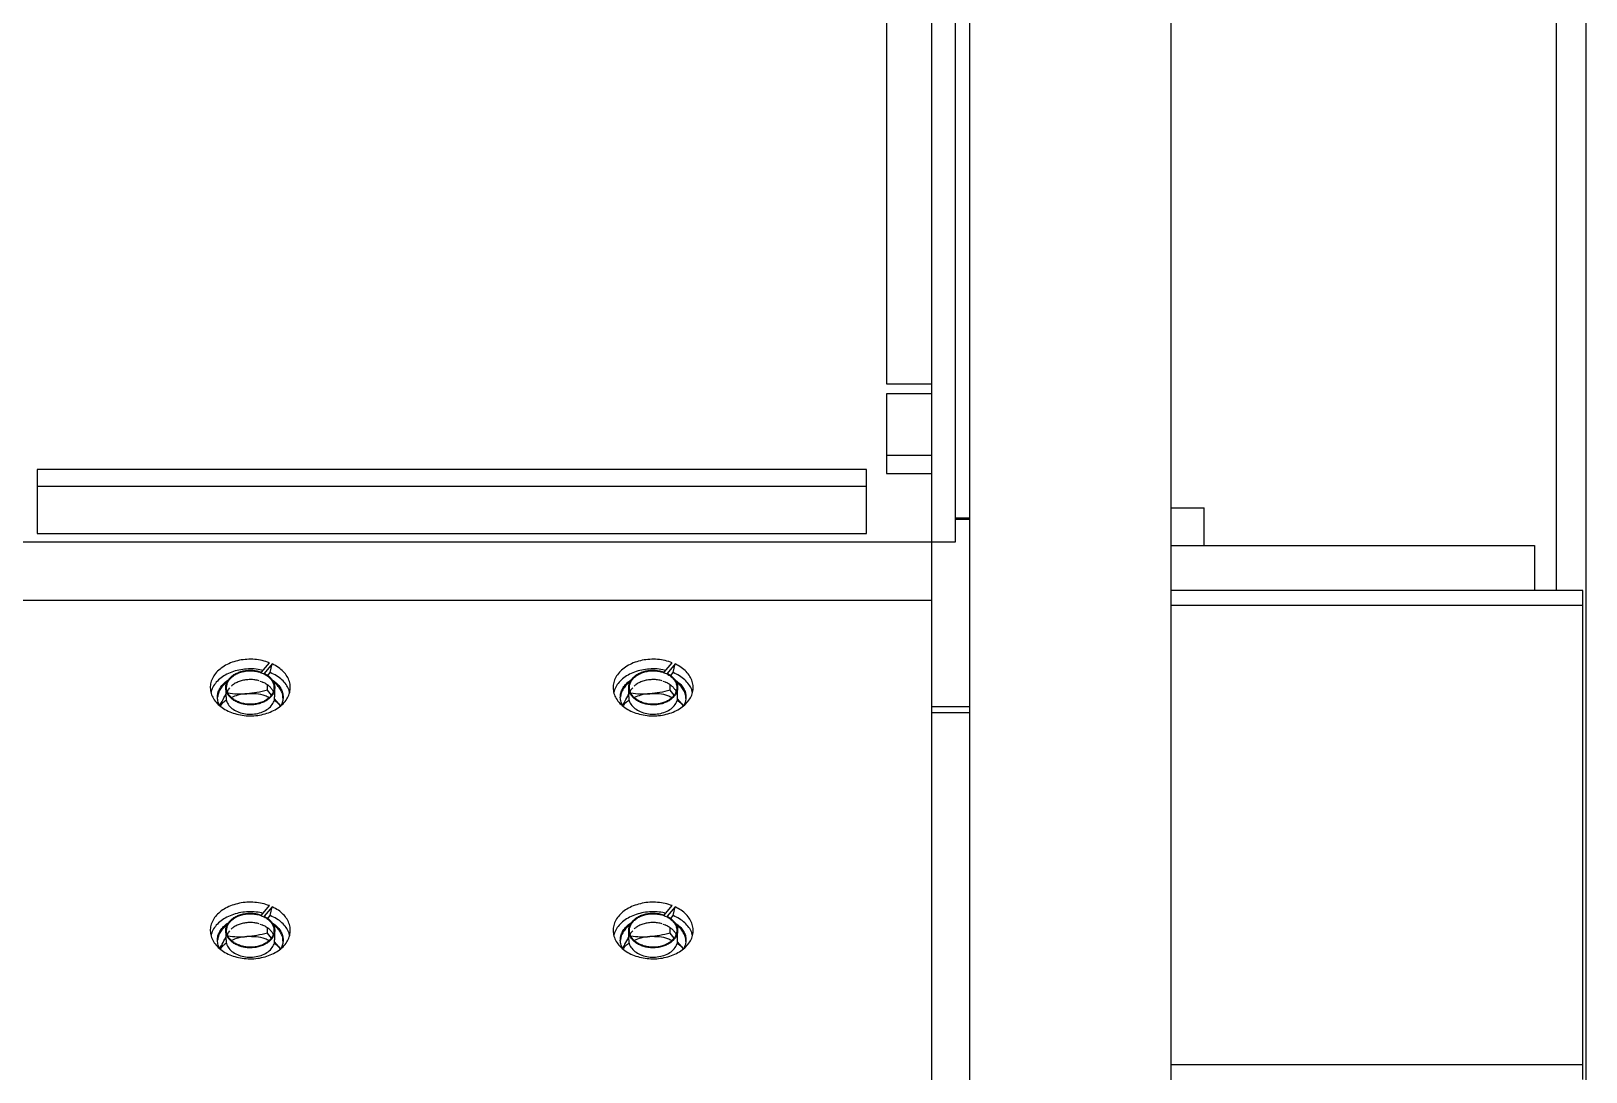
# Model space of a CAD drawing. Header units: millimetres. Extents: x 1293 to 41893, y 1011 to 26911.
# Drawn here: x 23937.9 to 24375.3, y 15785.6 to 16078.5 of the extents above; entities that cross this region are included whole.
import ezdxf

# ---------------------------------------------------------------- set-up
doc = ezdxf.new("R2010")
doc.units = ezdxf.units.MM
doc.header["$LTSCALE"] = 50
doc.layers.add('MAQUINAS', color=11, linetype='Continuous')

msp = doc.modelspace()

# ---------------------------------------------------------------- linework, layer by layer
at = {"color": 7, "linetype": 'Continuous', "lineweight": 25}
for p, q in [((24366.9251899, 16385.8983679), (24366.9251899, 15921.0287832)), ((24375.3251899, 16385.8983679), (24375.3251899, 15534.5737325)), ((24258.5925232, 15944.3150346), (24267.9091899, 15944.3150346)), ((24267.9091899, 15933.7317012), (24267.9091899, 15944.3150346)), ((24197.9091899, 15941.5301597), (24201.9091899, 15941.5301597)), ((24201.9091899, 15941.0617012), (24197.9091899, 15941.0617012)), ((24258.5758566, 15941.5301597), (24258.5925232, 15941.5301597)), ((24258.5925232, 15941.0617012), (24258.5758566, 15941.0617012)), ((24258.5925232, 15933.7317012), (24267.9091899, 15933.7317012)), ((24258.5925232, 15933.7287832), (24360.9091899, 15933.7287832)), ((24360.9091899, 15933.7287832), (24360.9091899, 15921.0287832)), ((24374.4785232, 15921.0287832), (24258.5925232, 15921.0287832)), ((24374.4785232, 15783.5301166), (24374.4785232, 15921.0287832)), ((24374.4785232, 15916.8287832), (24258.5925232, 15916.8287832)), ((24191.2425232, 15888.3950346), (24201.9091899, 15888.3950346)), ((24258.5758566, 15888.3950346), (24258.5925232, 15888.3950346)), ((24258.5758566, 15787.7301166), (24374.4785232, 15787.7301166))]:
    msp.add_line(p, q, dxfattribs=at)
at = {"layer": 'MAQUINAS', "linetype": 'Continuous', "lineweight": 25}
for p, q in [((24191.2425232, 16518.0450346), (24191.2425232, 15451.3783679)), ((24197.9091899, 16518.0450346), (24197.9091899, 15934.7117012)), ((24178.5425232, 16172.5605964), (24178.5425232, 15979.2252426)), ((24258.5758566, 16102.0450346), (24258.5758566, 15720.7117012)), ((24201.9091899, 16089.3783679), (24201.9091899, 15733.3783679)), ((24178.5425232, 15979.2252426), (24191.2425232, 15979.2252426)), ((24191.2425232, 15976.3783679), (24178.5425232, 15976.3783679)), ((24178.5425232, 15976.3783679), (24178.5425232, 15953.9670417)), ((24191.2425232, 15959.0450346), (24178.5425232, 15959.0450346)), ((23939.5758566, 15955.1067684), (23939.5758566, 15937.1437124)), ((24172.9091899, 15955.1067684), (23939.5758566, 15955.1067684)), ((24172.9091899, 15937.1437124), (24172.9091899, 15955.1067684)), ((24178.5425232, 15953.9670417), (24191.2425232, 15953.9670417)), ((24172.9091899, 15950.3460251), (23939.5758566, 15950.3460251)), ((23939.5758566, 15937.1437124), (24172.9091899, 15937.1437124)), ((24197.9091899, 15934.7117012), (23204.5758566, 15934.7117012)), ((24191.2425232, 15918.2848609), (23211.2425232, 15918.2848609)), ((24002.7019872, 15898.1108052), (24004.9546957, 15900.7639869)), ((24005.7748947, 15900.4157881), (24003.5221861, 15897.7626064)), ((24005.2007534, 15897.9606386), (24005.7748947, 15900.4157881)), ((24116.0353205, 15898.1108052), (24118.288029, 15900.7639869)), ((24119.108228, 15900.4157881), (24116.8555195, 15897.7626064)), ((24118.5340867, 15897.9606386), (24119.108228, 15900.4157881)), ((24004.5210803, 15897.1601373), (24005.2007534, 15897.9606386)), ((24117.8544136, 15897.1601373), (24118.5340867, 15897.9606386)), ((23992.6891899, 15893.7718258), (23992.6891899, 15891.1379099)), ((23992.8989324, 15895.1578529), (23992.8989324, 15894.8705754)), ((23993.531394, 15893.314413), (23993.8197619, 15893.7204236)), ((24002.2893695, 15895.5910041), (24002.9196594, 15895.3663067)), ((24004.3960716, 15893.0453191), (24004.3960716, 15894.5570483)), ((24005.4991478, 15891.6409374), (24004.3960716, 15893.0453191)), ((24006.4625232, 15891.1379099), (24006.4625232, 15893.7718258)), ((24106.0225232, 15893.7718258), (24106.0225232, 15891.1379099)), ((24106.2322657, 15895.1578529), (24106.2322657, 15894.8705754)), ((24106.8647273, 15893.314413), (24107.1530952, 15893.7204236)), ((24115.6227029, 15895.5910041), (24116.2529928, 15895.3663067)), ((24117.7294049, 15893.0453191), (24117.7294049, 15894.5570483)), ((24118.8324811, 15891.6409374), (24117.7294049, 15893.0453191)), ((24119.7958566, 15891.1379099), (24119.7958566, 15893.7718258)), ((24007.7345337, 15889.0829908), (24006.2692842, 15890.2008166)), ((24007.7345337, 15889.0829908), (24006.393251, 15890.5504146)), ((24008.0899994, 15888.6067979), (24007.7345337, 15889.0829908)), ((24007.7345337, 15889.0829908), (24008.175851, 15888.6852119)), ((24121.067867, 15889.0829908), (24119.6026175, 15890.2008166)), ((24121.067867, 15889.0829908), (24119.7265843, 15890.5504146)), ((24121.4233327, 15888.6067979), (24121.067867, 15889.0829908)), ((24121.067867, 15889.0829908), (24121.5091844, 15888.6852119)), ((24191.2425232, 15886.7117012), (24201.9091899, 15886.7117012)), ((24002.7019872, 15829.7571497), (24004.9546957, 15832.4103314)), ((24005.7748947, 15832.0621326), (24003.5221861, 15829.4089509)), ((24005.2007534, 15829.6069831), (24005.7748947, 15832.0621326)), ((24116.0353205, 15829.7571497), (24118.288029, 15832.4103314)), ((24119.108228, 15832.0621326), (24116.8555195, 15829.4089509)), ((24118.5340867, 15829.6069831), (24119.108228, 15832.0621326)), ((23992.8989324, 15826.8041974), (23992.8989324, 15826.5169199)), ((24002.2893695, 15827.2373486), (24002.9196594, 15827.0126511)), ((24004.3960716, 15824.6916636), (24004.3960716, 15826.2033928)), ((24004.5210803, 15828.8064817), (24005.2007534, 15829.6069831)), ((24106.2322657, 15826.8041974), (24106.2322657, 15826.5169199)), ((24115.6227029, 15827.2373486), (24116.2529928, 15827.0126511)), ((24117.7294049, 15824.6916636), (24117.7294049, 15826.2033928)), ((24117.8544136, 15828.8064817), (24118.5340867, 15829.6069831)), ((23992.6891899, 15825.4181703), (23992.6891899, 15822.7842544)), ((23993.531394, 15824.9607574), (23993.8197619, 15825.3667681)), ((24005.4991478, 15823.2872819), (24004.3960716, 15824.6916636)), ((24007.7345337, 15820.7293353), (24006.2692842, 15821.8471611)), ((24007.7345337, 15820.7293353), (24006.393251, 15822.1967591)), ((24006.4625232, 15822.7842544), (24006.4625232, 15825.4181703)), ((24106.0225232, 15825.4181703), (24106.0225232, 15822.7842544)), ((24106.8647273, 15824.9607574), (24107.1530952, 15825.3667681)), ((24118.8324811, 15823.2872819), (24117.7294049, 15824.6916636)), ((24121.067867, 15820.7293353), (24119.6026175, 15821.8471611)), ((24121.067867, 15820.7293353), (24119.7265843, 15822.1967591)), ((24119.7958566, 15822.7842544), (24119.7958566, 15825.4181703)), ((24008.0899994, 15820.2531424), (24007.7345337, 15820.7293353)), ((24007.7345337, 15820.7293353), (24008.175851, 15820.3315564)), ((24121.4233327, 15820.2531424), (24121.067867, 15820.7293353)), ((24121.067867, 15820.7293353), (24121.5091844, 15820.3315564))]:
    msp.add_line(p, q, dxfattribs=at)
for points in [[(24004.9546957, 15900.7639869), (24004.2967837, 15900.9842285), (24002.9809598, 15901.4247117), (24000.825971, 15901.72915), (23998.6386713, 15901.7547613), (23996.4825522, 15901.4767816), (23994.443159, 15900.9119861), (23992.5954498, 15900.0797889), (23991.0088808, 15899.011772), (23989.742695, 15897.7477562), (23988.8442728, 15896.3350483), (23988.3472081, 15894.8264746), (23988.2700931, 15893.2784577), (23988.6158111, 15891.7488926), (23989.3714327, 15890.2949848), (23990.5086976, 15888.9711101), (23991.9850724, 15887.8267813), (23993.745341, 15886.9047958), (23995.7236697, 15886.2396359), (23997.8460693, 15885.8561783), (24000.0331627, 15885.7687644), (24002.2031529, 15885.9806633), (24004.2748828, 15886.4839501), (24006.1708699, 15887.2598018), (24007.8202054, 15888.2792024), (24009.1612022, 15889.5040242), (24010.1437152, 15890.8884675), (24010.7309695, 15892.3807232), (24010.9011106, 15893.9250978), (24010.6473693, 15895.4633968), (24009.9807509, 15896.9397123), (24008.9205313, 15898.2927692), (24007.5274683, 15899.494584), (24006.3590859, 15900.1087201), (24005.7748947, 15900.4157881)], [(24118.288029, 15900.7639869), (24117.6301171, 15900.9842285), (24116.3142931, 15901.4247117), (24114.1593043, 15901.72915), (24111.9720047, 15901.7547613), (24109.8158855, 15901.4767816), (24107.7764923, 15900.9119861), (24105.9287831, 15900.0797889), (24104.3422141, 15899.011772), (24103.0760283, 15897.7477562), (24102.1776061, 15896.3350483), (24101.6805415, 15894.8264746), (24101.6034264, 15893.2784577), (24101.9491445, 15891.7488926), (24102.704766, 15890.2949848), (24103.8420309, 15888.9711101), (24105.3184057, 15887.8267813), (24107.0786743, 15886.9047958), (24109.057003, 15886.2396359), (24111.1794027, 15885.8561783), (24113.366496, 15885.7687644), (24115.5364862, 15885.9806633), (24117.6082161, 15886.4839501), (24119.5042033, 15887.2598018), (24121.1535387, 15888.2792024), (24122.4945355, 15889.5040242), (24123.4770485, 15890.8884675), (24124.0643028, 15892.3807232), (24124.234444, 15893.9250978), (24123.9807027, 15895.4633968), (24123.3140842, 15896.9397123), (24122.2538646, 15898.2927692), (24120.8608017, 15899.494584), (24119.6924192, 15900.1087201), (24119.108228, 15900.4157881)], [(24003.5221861, 15897.7626064), (24003.8693545, 15897.5698122), (24004.5636913, 15897.1842237), (24005.3830168, 15896.4411252), (24005.9993264, 15895.6104531), (24006.3767654, 15894.7093847), (24006.5049997, 15893.7746144), (24006.3783685, 15892.8395391), (24006.0017799, 15891.9387822), (24005.3890063, 15891.1053802), (24004.5625873, 15890.3699813), (24003.552891, 15889.7596087), (24002.3970279, 15889.2966964), (24001.1374789, 15888.9982574), (23999.820536, 15888.8752603), (23998.4946005, 15888.9322256), (23997.208404, 15889.1670596), (23996.0092181, 15889.5711315), (23994.941116, 15890.1295906), (23994.0433534, 15890.8219119), (23993.3489257, 15891.6226507), (23992.8833549, 15892.5023777), (23992.6637522, 15893.4287604), (23992.6981884, 15894.3677517), (23992.9853982, 15895.2848413), (23993.5148247, 15896.1463223), (23994.2670141, 15896.9205382), (23995.2143067, 15897.5790143), (23996.321941, 15898.0976248), (23997.5490069, 15898.4570298), (23998.8511574, 15898.6450627), (24000.1777323, 15898.6509227), (24001.4904357, 15898.4889118), (24002.2981367, 15898.2368408), (24002.7019872, 15898.1108052)], [(23996.7929041, 15889.4881579), (23997.1997547, 15889.3753065), (23998.0134559, 15889.1496035), (23999.3227064, 15889.032788), (24000.6340068, 15889.0862719), (24001.9067006, 15889.322986), (24003.08927, 15889.7298179), (24004.1369686, 15890.2922093), (24005.0093467, 15890.9882595), (24005.6729293, 15891.7912968), (24006.1022021, 15892.6704405), (24006.2806718, 15893.5919109), (24006.2014791, 15894.520295), (24005.8676674, 15895.419916), (24005.2920649, 15896.2562017), (24004.4967918, 15896.9970143), (24003.5124099, 15897.6138847), (24002.3767485, 15898.083107), (24001.1334503, 15898.3866491), (23999.8302947, 15898.5128461), (23998.5173612, 15898.4568484), (23997.245105, 15898.2208079), (23996.0624184, 15897.8137955), (23995.0147512, 15897.2514525), (23994.1423646, 15896.5553891), (23993.4787847, 15895.7523562), (23993.0495091, 15894.8732081), (23992.8710479, 15893.9517509), (23992.9502093, 15893.0233184), (23993.2841382, 15892.1238779), (23993.859303, 15891.2869186), (23994.6562093, 15890.5486198), (23995.6344963, 15889.9223678), (23996.4067682, 15889.6328946), (23996.7929041, 15889.4881579)], [(24116.8555195, 15897.7626064), (24117.2026879, 15897.5698122), (24117.8970247, 15897.1842237), (24118.7163502, 15896.4411252), (24119.3326597, 15895.6104531), (24119.7100987, 15894.7093847), (24119.8383331, 15893.7746144), (24119.7117019, 15892.8395391), (24119.3351132, 15891.9387822), (24118.7223397, 15891.1053802), (24117.8959206, 15890.3699813), (24116.8862243, 15889.7596087), (24115.7303613, 15889.2966964), (24114.4708123, 15888.9982574), (24113.1538694, 15888.8752603), (24111.8279338, 15888.9322256), (24110.5417374, 15889.1670596), (24109.3425514, 15889.5711315), (24108.2744493, 15890.1295906), (24107.3766867, 15890.8219119), (24106.682259, 15891.6226507), (24106.2166883, 15892.5023777), (24105.9970855, 15893.4287604), (24106.0315217, 15894.3677517), (24106.3187315, 15895.2848413), (24106.8481581, 15896.1463223), (24107.6003474, 15896.9205382), (24108.5476401, 15897.5790143), (24109.6552743, 15898.0976248), (24110.8823402, 15898.4570298), (24112.1844908, 15898.6450627), (24113.5110657, 15898.6509227), (24114.823769, 15898.4889118), (24115.63147, 15898.2368408), (24116.0353205, 15898.1108052)], [(24110.1262374, 15889.4881579), (24110.5330881, 15889.3753065), (24111.3467893, 15889.1496035), (24112.6560397, 15889.032788), (24113.9673402, 15889.0862719), (24115.2400339, 15889.322986), (24116.4226033, 15889.7298179), (24117.4703019, 15890.2922093), (24118.34268, 15890.9882595), (24119.0062627, 15891.7912968), (24119.4355354, 15892.6704405), (24119.6140052, 15893.5919109), (24119.5348124, 15894.520295), (24119.2010007, 15895.419916), (24118.6253983, 15896.2562017), (24117.8301252, 15896.9970143), (24116.8457432, 15897.6138847), (24115.7100818, 15898.083107), (24114.4667836, 15898.3866491), (24113.163628, 15898.5128461), (24111.8506945, 15898.4568484), (24110.5784384, 15898.2208079), (24109.3957517, 15897.8137955), (24108.3480845, 15897.2514525), (24107.4756979, 15896.5553891), (24106.8121181, 15895.7523562), (24106.3828424, 15894.8732081), (24106.2043813, 15893.9517509), (24106.2835426, 15893.0233184), (24106.6174715, 15892.1238779), (24107.1926364, 15891.2869186), (24107.9895426, 15890.5486198), (24108.9678297, 15889.9223678), (24109.7401015, 15889.6328946), (24110.1262374, 15889.4881579)], [(24004.9546957, 15832.4103314), (24004.2967837, 15832.630573), (24002.9809598, 15833.0710562), (24000.825971, 15833.3754945), (23998.6386713, 15833.4011058), (23996.4825522, 15833.1231261), (23994.443159, 15832.5583306), (23992.5954498, 15831.7261334), (23991.0088808, 15830.6581164), (23989.742695, 15829.3941006), (23988.8442728, 15827.9813928), (23988.3472081, 15826.4728191), (23988.2700931, 15824.9248022), (23988.6158111, 15823.3952371), (23989.3714327, 15821.9413293), (23990.5086976, 15820.6174546), (23991.9850724, 15819.4731257), (23993.745341, 15818.5511403), (23995.7236697, 15817.8859804), (23997.8460693, 15817.5025228), (24000.0331627, 15817.4151089), (24002.2031529, 15817.6270077), (24004.2748828, 15818.1302945), (24006.1708699, 15818.9061463), (24007.8202054, 15819.9255469), (24009.1612022, 15821.1503687), (24010.1437152, 15822.534812), (24010.7309695, 15824.0270677), (24010.9011106, 15825.5714423), (24010.6473693, 15827.1097413), (24009.9807509, 15828.5860568), (24008.9205313, 15829.9391137), (24007.5274683, 15831.1409285), (24006.3590859, 15831.7550646), (24005.7748947, 15832.0621326)], [(24003.5221861, 15829.4089509), (24003.8693545, 15829.2161567), (24004.5636913, 15828.8305682), (24005.3830168, 15828.0874697), (24005.9993264, 15827.2567976), (24006.3767654, 15826.3557292), (24006.5049997, 15825.4209589), (24006.3783685, 15824.4858836), (24006.0017799, 15823.5851267), (24005.3890063, 15822.7517247), (24004.5625873, 15822.0163258), (24003.552891, 15821.4059531), (24002.3970279, 15820.9430408), (24001.1374789, 15820.6446019), (23999.820536, 15820.5216048), (23998.4946005, 15820.5785701), (23997.208404, 15820.8134041), (23996.0092181, 15821.217476), (23994.941116, 15821.7759351), (23994.0433534, 15822.4682564), (23993.3489257, 15823.2689952), (23992.8833549, 15824.1487222), (23992.6637522, 15825.0751049), (23992.6981884, 15826.0140962), (23992.9853982, 15826.9311858), (23993.5148247, 15827.7926668), (23994.2670141, 15828.5668827), (23995.2143067, 15829.2253588), (23996.321941, 15829.7439692), (23997.5490069, 15830.1033743), (23998.8511574, 15830.2914072), (24000.1777323, 15830.2972672), (24001.4904357, 15830.1352563), (24002.2981367, 15829.8831852), (24002.7019872, 15829.7571497)], [(23996.7929041, 15821.1345024), (23997.1997547, 15821.0216509), (23998.0134559, 15820.795948), (23999.3227064, 15820.6791325), (24000.6340068, 15820.7326164), (24001.9067006, 15820.9693305), (24003.08927, 15821.3761624), (24004.1369686, 15821.9385538), (24005.0093467, 15822.6346039), (24005.6729293, 15823.4376413), (24006.1022021, 15824.316785), (24006.2806718, 15825.2382554), (24006.2014791, 15826.1666395), (24005.8676674, 15827.0662605), (24005.2920649, 15827.9025462), (24004.4967918, 15828.6433588), (24003.5124099, 15829.2602292), (24002.3767485, 15829.7294514), (24001.1334503, 15830.0329935), (23999.8302947, 15830.1591906), (23998.5173612, 15830.1031929), (23997.245105, 15829.8671524), (23996.0624184, 15829.46014), (23995.0147512, 15828.897797), (23994.1423646, 15828.2017336), (23993.4787847, 15827.3987006), (23993.0495091, 15826.5195526), (23992.8710479, 15825.5980954), (23992.9502093, 15824.6696629), (23993.2841382, 15823.7702224), (23993.859303, 15822.9332631), (23994.6562093, 15822.1949643), (23995.6344963, 15821.5687123), (23996.4067682, 15821.2792391), (23996.7929041, 15821.1345024)], [(24118.288029, 15832.4103314), (24117.6301171, 15832.630573), (24116.3142931, 15833.0710562), (24114.1593043, 15833.3754945), (24111.9720047, 15833.4011058), (24109.8158855, 15833.1231261), (24107.7764923, 15832.5583306), (24105.9287831, 15831.7261334), (24104.3422141, 15830.6581164), (24103.0760283, 15829.3941006), (24102.1776061, 15827.9813928), (24101.6805415, 15826.4728191), (24101.6034264, 15824.9248022), (24101.9491445, 15823.3952371), (24102.704766, 15821.9413293), (24103.8420309, 15820.6174546), (24105.3184057, 15819.4731257), (24107.0786743, 15818.5511403), (24109.057003, 15817.8859804), (24111.1794027, 15817.5025228), (24113.366496, 15817.4151089), (24115.5364862, 15817.6270077), (24117.6082161, 15818.1302945), (24119.5042033, 15818.9061463), (24121.1535387, 15819.9255469), (24122.4945355, 15821.1503687), (24123.4770485, 15822.534812), (24124.0643028, 15824.0270677), (24124.234444, 15825.5714423), (24123.9807027, 15827.1097413), (24123.3140842, 15828.5860568), (24122.2538646, 15829.9391137), (24120.8608017, 15831.1409285), (24119.6924192, 15831.7550646), (24119.108228, 15832.0621326)], [(24116.8555195, 15829.4089509), (24117.2026879, 15829.2161567), (24117.8970247, 15828.8305682), (24118.7163502, 15828.0874697), (24119.3326597, 15827.2567976), (24119.7100987, 15826.3557292), (24119.8383331, 15825.4209589), (24119.7117019, 15824.4858836), (24119.3351132, 15823.5851267), (24118.7223397, 15822.7517247), (24117.8959206, 15822.0163258), (24116.8862243, 15821.4059531), (24115.7303613, 15820.9430408), (24114.4708123, 15820.6446019), (24113.1538694, 15820.5216048), (24111.8279338, 15820.5785701), (24110.5417374, 15820.8134041), (24109.3425514, 15821.217476), (24108.2744493, 15821.7759351), (24107.3766867, 15822.4682564), (24106.682259, 15823.2689952), (24106.2166883, 15824.1487222), (24105.9970855, 15825.0751049), (24106.0315217, 15826.0140962), (24106.3187315, 15826.9311858), (24106.8481581, 15827.7926668), (24107.6003474, 15828.5668827), (24108.5476401, 15829.2253588), (24109.6552743, 15829.7439692), (24110.8823402, 15830.1033743), (24112.1844908, 15830.2914072), (24113.5110657, 15830.2972672), (24114.823769, 15830.1352563), (24115.63147, 15829.8831852), (24116.0353205, 15829.7571497)], [(24110.1262374, 15821.1345024), (24110.5330881, 15821.0216509), (24111.3467893, 15820.795948), (24112.6560397, 15820.6791325), (24113.9673402, 15820.7326164), (24115.2400339, 15820.9693305), (24116.4226033, 15821.3761624), (24117.4703019, 15821.9385538), (24118.34268, 15822.6346039), (24119.0062627, 15823.4376413), (24119.4355354, 15824.316785), (24119.6140052, 15825.2382554), (24119.5348124, 15826.1666395), (24119.2010007, 15827.0662605), (24118.6253983, 15827.9025462), (24117.8301252, 15828.6433588), (24116.8457432, 15829.2602292), (24115.7100818, 15829.7294514), (24114.4667836, 15830.0329935), (24113.163628, 15830.1591906), (24111.8506945, 15830.1031929), (24110.5784384, 15829.8671524), (24109.3957517, 15829.46014), (24108.3480845, 15828.897797), (24107.4756979, 15828.2017336), (24106.8121181, 15827.3987006), (24106.3828424, 15826.5195526), (24106.2043813, 15825.5980954), (24106.2835426, 15824.6696629), (24106.6174715, 15823.7702224), (24107.1926364, 15822.9332631), (24107.9895426, 15822.1949643), (24108.9678297, 15821.5687123), (24109.7401015, 15821.2792391), (24110.1262374, 15821.1345024)]]:
    msp.add_open_spline(points, degree=3, dxfattribs=at)
for points, knots in [([(24003.1059746, 15898.5866111), (24002.8390985, 15898.6587311), (24001.8933109, 15898.9143185), (24000.1445638, 15899.0541917), (23997.9631792, 15898.9967844), (23995.8336036, 15898.6250858), (23993.8458623, 15897.9754809), (23992.073386, 15897.0660114), (23990.575705, 15895.9332148), (23989.4367633, 15894.6156062), (23988.7382483, 15893.4216023), (23988.5858927, 15892.6647764), (23988.535993, 15892.4168997)], [0, 0, 0, 0, 0.0442667192, 0.156877675, 0.2694886309, 0.3820995868, 0.4947105427, 0.6073214985, 0.7199324544, 0.8325434103, 0.9451543662, 1, 1, 1, 1]), ([(23991.0596496, 15888.5876174), (23991.0152271, 15888.6496858), (23990.6994632, 15889.0908799), (23990.4255842, 15890.0046773), (23990.2831781, 15891.2764542), (23990.5256533, 15892.548493), (23991.09876, 15893.7666129), (23992.0186363, 15894.8636389), (23992.8162379, 15895.5891573), (23993.3556485, 15895.8787338), (23993.4165274, 15895.911416)], [0, 0, 0, 0, 0.0260238684, 0.1849827559, 0.3439416434, 0.502900531, 0.6618594185, 0.8208183061, 0.9797771936, 1, 1, 1, 1]), ([(24002.0989506, 15895.6689238), (24001.6856567, 15895.7658721), (24000.8590688, 15895.9597686), (23999.5489861, 15896.0347849), (23998.2468245, 15895.9460023), (23996.9886627, 15895.6831701), (23995.8302342, 15895.2546819), (23994.8795654, 15894.7462736), (23994.4091272, 15894.3357482), (23994.2126751, 15894.1643153)], [0, 0, 0, 0, 0.1488756614, 0.2977513228, 0.4466269842, 0.5955026456, 0.744378307, 0.8932539685, 1, 1, 1, 1]), ([(24010.6378163, 15892.3293542), (24010.576557, 15892.6251501), (24010.4099367, 15893.4296917), (24009.6817664, 15894.6677153), (24008.5237096, 15895.9751448), (24007.0274116, 15897.1152752), (24005.8096394, 15897.6788508), (24005.2007534, 15897.9606386)], [0, 0, 0, 0, 0.1269086701, 0.3451815026, 0.5634543351, 0.7817271675, 1, 1, 1, 1]), ([(24005.7176552, 15895.9267596), (24006.0986089, 15895.6669185), (24006.9027685, 15895.118417), (24007.8167507, 15894.0905578), (24008.4825654, 15892.9337064), (24008.8236718, 15891.7036578), (24008.8154496, 15890.4559319), (24008.5721278, 15889.4043058), (24008.2127279, 15888.8171332), (24008.0866946, 15888.6112251)], [0, 0, 0, 0, 0.139771742, 0.2950457489, 0.4503197559, 0.6055937629, 0.7608677699, 0.9161417768, 1, 1, 1, 1]), ([(24116.439308, 15898.5866111), (24116.1724318, 15898.6587311), (24115.2266443, 15898.9143185), (24113.4778971, 15899.0541917), (24111.2965126, 15898.9967844), (24109.1669369, 15898.6250858), (24107.1791956, 15897.9754809), (24105.4067194, 15897.0660114), (24103.9090383, 15895.9332148), (24102.7700966, 15894.6156062), (24102.0715816, 15893.4216023), (24101.919226, 15892.6647764), (24101.8693263, 15892.4168997)], [0, 0, 0, 0, 0.0442667192, 0.156877675, 0.2694886309, 0.3820995868, 0.4947105427, 0.6073214985, 0.7199324544, 0.8325434103, 0.9451543662, 1, 1, 1, 1]), ([(24104.392983, 15888.5876174), (24104.3485604, 15888.6496858), (24104.0327966, 15889.0908799), (24103.7589175, 15890.0046773), (24103.6165114, 15891.2764542), (24103.8589866, 15892.548493), (24104.4320933, 15893.7666129), (24105.3519696, 15894.8636389), (24106.1495712, 15895.5891573), (24106.6889818, 15895.8787338), (24106.7498608, 15895.911416)], [0, 0, 0, 0, 0.02602386836, 0.1849827559, 0.34394164344, 0.50290053098, 0.66185941852, 0.82081830607, 0.97977719361, 1, 1, 1, 1]), ([(24115.4322839, 15895.6689238), (24115.01899, 15895.7658721), (24114.1924022, 15895.9597686), (24112.8823194, 15896.0347849), (24111.5801578, 15895.9460023), (24110.321996, 15895.6831701), (24109.1635675, 15895.2546819), (24108.2128987, 15894.7462736), (24107.7424605, 15894.3357482), (24107.5460085, 15894.1643153)], [0, 0, 0, 0, 0.1488756614, 0.2977513228, 0.4466269842, 0.5955026456, 0.744378307, 0.8932539685, 1, 1, 1, 1]), ([(24123.9711496, 15892.3293542), (24123.9098904, 15892.6251501), (24123.74327, 15893.4296917), (24123.0150997, 15894.6677153), (24121.8570429, 15895.9751448), (24120.360745, 15897.1152752), (24119.1429728, 15897.6788508), (24118.5340867, 15897.9606386)], [0, 0, 0, 0, 0.1269086701, 0.3451815026, 0.5634543351, 0.7817271675, 1, 1, 1, 1]), ([(24119.0509885, 15895.9267596), (24119.4319423, 15895.6669185), (24120.2361018, 15895.118417), (24121.150084, 15894.0905578), (24121.8158988, 15892.9337064), (24122.1570052, 15891.7036578), (24122.1487829, 15890.4559319), (24121.9054611, 15889.4043058), (24121.5460613, 15888.8171332), (24121.4200279, 15888.6112251)], [0, 0, 0, 0, 0.139771742, 0.2950457489, 0.4503197559, 0.6055937629, 0.7608677699, 0.9161417768, 1, 1, 1, 1]), ([(23993.0188703, 15895.2535494), (23992.6986327, 15895.0162036), (23991.9606051, 15894.4692104), (23991.1417674, 15893.4281137), (23990.5332452, 15892.2490419), (23990.4223344, 15891.4314289), (23990.3692423, 15891.0400448)], [0, 0, 0, 0, 0.20802045077, 0.47940908169, 0.75079771261, 1, 1, 1, 1]), ([(23990.9440281, 15888.7074195), (23991.1802958, 15889.0912273), (23991.7721196, 15890.0526224), (23992.3450091, 15891.1969533), (23992.6891899, 15891.8844449)], [0, 0, 0, 0, 0.3992195998, 1, 1, 1, 1]), ([(23993.1544906, 15892.5920461), (23993.2044234, 15892.7459578), (23993.2853745, 15892.99548), (23993.4632404, 15893.2260605), (23993.531394, 15893.314413)], [0, 0, 0, 0, 0.6168256867, 1, 1, 1, 1]), ([(23993.2808896, 15892.2514013), (23994.1420626, 15892.1478965), (23995.9016856, 15891.9364065), (23997.719394, 15892.0015141), (23998.647502, 15892.0347576)], [0, 0, 0, 0, 0.4894076312, 1, 1, 1, 1]), ([(23998.647502, 15892.0347576), (23997.7769867, 15891.9402566), (23996.219707, 15891.7712022), (23994.8741719, 15891.1979658), (23994.2807874, 15890.9451671)], [0, 0, 0, 0, 0.5589974024, 1, 1, 1, 1]), ([(24004.3960716, 15893.0453191), (24003.4086341, 15892.7946173), (24001.5230854, 15892.315893), (23999.5752711, 15892.1254622), (23998.647502, 15892.0347576)], [0, 0, 0, 0, 0.523687075, 1, 1, 1, 1]), ([(24004.8691742, 15890.9220151), (24004.5041263, 15891.0977921), (24003.4181574, 15891.6207052), (24001.2616232, 15892.0546374), (23999.5188757, 15892.0413842), (23998.647502, 15892.0347576)], [0, 0, 0, 0, 0.2020310754, 0.6010155377, 1, 1, 1, 1]), ([(24002.9196594, 15895.3663067), (24002.9967717, 15895.3397547), (24003.4246605, 15895.1924205), (24004.0973558, 15894.8043976), (24004.8988993, 15894.2190546), (24005.5114995, 15893.5425447), (24005.8848676, 15892.9851399), (24005.9852196, 15892.6528047), (24006.0093407, 15892.572923)], [0, 0, 0, 0, 0.0484218878, 0.2686885188, 0.4887285324, 0.7088688261, 0.9300222995, 1, 1, 1, 1]), ([(24008.7815297, 15890.6876133), (24008.7700887, 15891.0326766), (24008.7444727, 15891.8052588), (24008.2870118, 15892.9740592), (24007.4812563, 15894.1194782), (24006.7213641, 15894.9038574), (24006.1767752, 15895.2356904), (24006.0896281, 15895.2887915)], [0, 0, 0, 0, 0.2019016057, 0.4520492373, 0.7021968689, 0.9523445004, 1, 1, 1, 1]), ([(24106.3522037, 15895.2535494), (24106.031966, 15895.0162036), (24105.2939384, 15894.4692104), (24104.4751007, 15893.4281137), (24103.8665785, 15892.2490419), (24103.7556677, 15891.4314289), (24103.7025757, 15891.0400448)], [0, 0, 0, 0, 0.2080204508, 0.4794090817, 0.7507977126, 1, 1, 1, 1]), ([(24104.2773615, 15888.7074195), (24104.5136291, 15889.0912273), (24105.105453, 15890.0526224), (24105.6783425, 15891.1969533), (24106.0225232, 15891.8844449)], [0, 0, 0, 0, 0.3992195998, 1, 1, 1, 1]), ([(24106.4878239, 15892.5920461), (24106.5377567, 15892.7459578), (24106.6187079, 15892.99548), (24106.7965737, 15893.2260605), (24106.8647273, 15893.314413)], [0, 0, 0, 0, 0.61682568672, 1, 1, 1, 1]), ([(24106.6142229, 15892.2514013), (24107.4753959, 15892.1478965), (24109.2350189, 15891.9364065), (24111.0527273, 15892.0015141), (24111.9808353, 15892.0347576)], [0, 0, 0, 0, 0.4894076312, 1, 1, 1, 1]), ([(24111.9808353, 15892.0347576), (24111.11032, 15891.9402566), (24109.5530404, 15891.7712022), (24108.2075052, 15891.1979658), (24107.6141207, 15890.9451671)], [0, 0, 0, 0, 0.5589974024, 1, 1, 1, 1]), ([(24117.7294049, 15893.0453191), (24116.7419675, 15892.7946173), (24114.8564188, 15892.315893), (24112.9086045, 15892.1254622), (24111.9808353, 15892.0347576)], [0, 0, 0, 0, 0.523687075, 1, 1, 1, 1]), ([(24118.2025075, 15890.9220151), (24117.8374596, 15891.0977921), (24116.7514908, 15891.6207052), (24114.5949565, 15892.0546374), (24112.8522091, 15892.0413842), (24111.9808353, 15892.0347576)], [0, 0, 0, 0, 0.20203107543, 0.60101553772, 1, 1, 1, 1]), ([(24116.2529928, 15895.3663067), (24116.330105, 15895.3397547), (24116.7579938, 15895.1924205), (24117.4306892, 15894.8043976), (24118.2322326, 15894.2190546), (24118.8448328, 15893.5425447), (24119.2182009, 15892.9851399), (24119.3185529, 15892.6528047), (24119.342674, 15892.572923)], [0, 0, 0, 0, 0.0484218878, 0.2686885188, 0.4887285324, 0.7088688261, 0.9300222995, 1, 1, 1, 1]), ([(24122.1148631, 15890.6876133), (24122.1034221, 15891.0326766), (24122.0778061, 15891.8052588), (24121.6203451, 15892.9740592), (24120.8145896, 15894.1194782), (24120.0546974, 15894.9038574), (24119.5101085, 15895.2356904), (24119.4229615, 15895.2887915)], [0, 0, 0, 0, 0.2019016057, 0.4520492373, 0.7021968689, 0.9523445004, 1, 1, 1, 1]), ([(23992.8747562, 15890.1611555), (23992.5212569, 15889.9562225), (23991.7750002, 15889.5235975), (23991.3167318, 15888.9220691), (23991.0755435, 15888.6054827)], [0, 0, 0, 0, 0.4736966407, 1, 1, 1, 1]), ([(23992.7610569, 15891.138076), (23992.7478388, 15890.897937), (23992.7087707, 15890.1881691), (23993.2676347, 15889.0473152), (23994.3505042, 15887.8580606), (23995.8967289, 15886.9413696), (23997.7408952, 15886.3733714), (23999.7394296, 15886.2012694), (24001.724552, 15886.4393772), (24003.5285188, 15887.0678499), (24005.0143302, 15888.0346924), (24006.0097365, 15889.2587224), (24006.4830674, 15890.3412673), (24006.414862, 15890.9726195), (24006.3972232, 15891.1358958)], [0, 0, 0, 0, 0.0470837889, 0.1391634444, 0.2312430998, 0.3233227552, 0.4154024107, 0.5074820661, 0.5995617215, 0.691641377, 0.7837210324, 0.8758006879, 0.9678803433, 1, 1, 1, 1]), ([(24106.2080895, 15890.1611555), (24105.8545902, 15889.9562225), (24105.1083336, 15889.5235975), (24104.6500651, 15888.9220691), (24104.4088769, 15888.6054827)], [0, 0, 0, 0, 0.4736966407, 1, 1, 1, 1]), ([(24106.0943902, 15891.138076), (24106.0811721, 15890.897937), (24106.0421041, 15890.1881691), (24106.600968, 15889.0473152), (24107.6838375, 15887.8580606), (24109.2300622, 15886.9413696), (24111.0742286, 15886.3733714), (24113.072763, 15886.2012694), (24115.0578853, 15886.4393772), (24116.8618521, 15887.0678499), (24118.3476636, 15888.0346924), (24119.3430698, 15889.2587224), (24119.8164008, 15890.3412673), (24119.7481953, 15890.9726195), (24119.7305565, 15891.1358958)], [0, 0, 0, 0, 0.0470837889, 0.1391634444, 0.2312430998, 0.3233227552, 0.4154024107, 0.5074820661, 0.5995617215, 0.691641377, 0.7837210324, 0.8758006879, 0.9678803433, 1, 1, 1, 1]), ([(24003.1059746, 15830.2329556), (24002.8390985, 15830.3050756), (24001.8933109, 15830.560663), (24000.1445638, 15830.7005362), (23997.9631792, 15830.6431289), (23995.8336036, 15830.2714302), (23993.8458623, 15829.6218254), (23992.073386, 15828.7123559), (23990.575705, 15827.5795593), (23989.4367633, 15826.2619507), (23988.7382483, 15825.0679468), (23988.5858927, 15824.3111209), (23988.535993, 15824.0632442)], [0, 0, 0, 0, 0.04426671917, 0.15687767504, 0.26948863092, 0.3820995868, 0.49471054267, 0.60732149855, 0.71993245442, 0.8325434103, 0.94515436618, 1, 1, 1, 1]), ([(24116.439308, 15830.2329556), (24116.1724318, 15830.3050756), (24115.2266443, 15830.560663), (24113.4778971, 15830.7005362), (24111.2965126, 15830.6431289), (24109.1669369, 15830.2714302), (24107.1791956, 15829.6218254), (24105.4067194, 15828.7123559), (24103.9090383, 15827.5795593), (24102.7700966, 15826.2619507), (24102.0715816, 15825.0679468), (24101.919226, 15824.3111209), (24101.8693263, 15824.0632442)], [0, 0, 0, 0, 0.0442667192, 0.156877675, 0.2694886309, 0.3820995868, 0.4947105427, 0.6073214985, 0.7199324544, 0.8325434103, 0.9451543662, 1, 1, 1, 1]), ([(23991.0596496, 15820.2339619), (23991.0152271, 15820.2960303), (23990.6994632, 15820.7372244), (23990.4255842, 15821.6510218), (23990.2831781, 15822.9227987), (23990.5256533, 15824.1948375), (23991.09876, 15825.4129574), (23992.0186363, 15826.5099834), (23992.8162379, 15827.2355018), (23993.3556485, 15827.5250783), (23993.4165274, 15827.5577605)], [0, 0, 0, 0, 0.0260238684, 0.1849827559, 0.3439416434, 0.502900531, 0.6618594185, 0.8208183061, 0.9797771936, 1, 1, 1, 1]), ([(23993.0188703, 15826.8998939), (23992.6986327, 15826.6625481), (23991.9606051, 15826.1155549), (23991.1417674, 15825.0744582), (23990.5332452, 15823.8953864), (23990.4223344, 15823.0777734), (23990.3692423, 15822.6863893)], [0, 0, 0, 0, 0.2080204508, 0.4794090817, 0.7507977126, 1, 1, 1, 1]), ([(24002.0989506, 15827.3152683), (24001.6856567, 15827.4122166), (24000.8590688, 15827.6061131), (23999.5489861, 15827.6811294), (23998.2468245, 15827.5923468), (23996.9886627, 15827.3295146), (23995.8302342, 15826.9010264), (23994.8795654, 15826.3926181), (23994.4091272, 15825.9820927), (23994.2126751, 15825.8106598)], [0, 0, 0, 0, 0.1488756614, 0.2977513228, 0.4466269842, 0.5955026456, 0.744378307, 0.8932539685, 1, 1, 1, 1]), ([(24002.9196594, 15827.0126511), (24002.9967717, 15826.9860992), (24003.4246605, 15826.8387649), (24004.0973558, 15826.4507421), (24004.8988993, 15825.8653991), (24005.5114995, 15825.1888891), (24005.8848676, 15824.6314843), (24005.9852196, 15824.2991492), (24006.0093407, 15824.2192675)], [0, 0, 0, 0, 0.0484218878, 0.2686885188, 0.4887285324, 0.7088688261, 0.9300222995, 1, 1, 1, 1]), ([(24010.6378163, 15823.9756986), (24010.576557, 15824.2714946), (24010.4099367, 15825.0760362), (24009.6817664, 15826.3140598), (24008.5237096, 15827.6214893), (24007.0274116, 15828.7616197), (24005.8096394, 15829.3251953), (24005.2007534, 15829.6069831)], [0, 0, 0, 0, 0.12690867015, 0.34518150261, 0.56345433507, 0.78172716754, 1, 1, 1, 1]), ([(24005.7176552, 15827.5731041), (24006.0986089, 15827.313263), (24006.9027685, 15826.7647615), (24007.8167507, 15825.7369023), (24008.4825654, 15824.5800509), (24008.8236718, 15823.3500023), (24008.8154496, 15822.1022764), (24008.5721278, 15821.0506503), (24008.2127279, 15820.4634777), (24008.0866946, 15820.2575696)], [0, 0, 0, 0, 0.139771742, 0.2950457489, 0.4503197559, 0.6055937629, 0.7608677699, 0.9161417768, 1, 1, 1, 1]), ([(24008.7815297, 15822.3339578), (24008.7700887, 15822.6790211), (24008.7444727, 15823.4516033), (24008.2870118, 15824.6204037), (24007.4812563, 15825.7658227), (24006.7213641, 15826.5502019), (24006.1767752, 15826.8820349), (24006.0896281, 15826.935136)], [0, 0, 0, 0, 0.2019016057, 0.4520492373, 0.7021968689, 0.9523445004, 1, 1, 1, 1]), ([(24104.392983, 15820.2339619), (24104.3485604, 15820.2960303), (24104.0327966, 15820.7372244), (24103.7589175, 15821.6510218), (24103.6165114, 15822.9227987), (24103.8589866, 15824.1948375), (24104.4320933, 15825.4129574), (24105.3519696, 15826.5099834), (24106.1495712, 15827.2355018), (24106.6889818, 15827.5250783), (24106.7498608, 15827.5577605)], [0, 0, 0, 0, 0.0260238684, 0.1849827559, 0.3439416434, 0.502900531, 0.6618594185, 0.8208183061, 0.9797771936, 1, 1, 1, 1]), ([(24106.3522037, 15826.8998939), (24106.031966, 15826.6625481), (24105.2939384, 15826.1155549), (24104.4751007, 15825.0744582), (24103.8665785, 15823.8953864), (24103.7556677, 15823.0777734), (24103.7025757, 15822.6863893)], [0, 0, 0, 0, 0.2080204508, 0.4794090817, 0.7507977126, 1, 1, 1, 1]), ([(24115.4322839, 15827.3152683), (24115.01899, 15827.4122166), (24114.1924022, 15827.6061131), (24112.8823194, 15827.6811294), (24111.5801578, 15827.5923468), (24110.321996, 15827.3295146), (24109.1635675, 15826.9010264), (24108.2128987, 15826.3926181), (24107.7424605, 15825.9820927), (24107.5460085, 15825.8106598)], [0, 0, 0, 0, 0.1488756614, 0.2977513228, 0.4466269842, 0.5955026456, 0.744378307, 0.8932539685, 1, 1, 1, 1]), ([(24116.2529928, 15827.0126511), (24116.330105, 15826.9860992), (24116.7579938, 15826.8387649), (24117.4306892, 15826.4507421), (24118.2322326, 15825.8653991), (24118.8448328, 15825.1888891), (24119.2182009, 15824.6314843), (24119.3185529, 15824.2991492), (24119.342674, 15824.2192675)], [0, 0, 0, 0, 0.0484218878, 0.2686885188, 0.4887285324, 0.7088688261, 0.9300222995, 1, 1, 1, 1]), ([(24123.9711496, 15823.9756986), (24123.9098904, 15824.2714946), (24123.74327, 15825.0760362), (24123.0150997, 15826.3140598), (24121.8570429, 15827.6214893), (24120.360745, 15828.7616197), (24119.1429728, 15829.3251953), (24118.5340867, 15829.6069831)], [0, 0, 0, 0, 0.1269086701, 0.3451815026, 0.5634543351, 0.7817271675, 1, 1, 1, 1]), ([(24119.0509885, 15827.5731041), (24119.4319423, 15827.313263), (24120.2361018, 15826.7647615), (24121.150084, 15825.7369023), (24121.8158988, 15824.5800509), (24122.1570052, 15823.3500023), (24122.1487829, 15822.1022764), (24121.9054611, 15821.0506503), (24121.5460613, 15820.4634777), (24121.4200279, 15820.2575696)], [0, 0, 0, 0, 0.139771742, 0.2950457489, 0.4503197559, 0.6055937629, 0.7608677699, 0.9161417768, 1, 1, 1, 1]), ([(24122.1148631, 15822.3339578), (24122.1034221, 15822.6790211), (24122.0778061, 15823.4516033), (24121.6203451, 15824.6204037), (24120.8145896, 15825.7658227), (24120.0546974, 15826.5502019), (24119.5101085, 15826.8820349), (24119.4229615, 15826.935136)], [0, 0, 0, 0, 0.2019016057, 0.4520492373, 0.7021968689, 0.9523445004, 1, 1, 1, 1]), ([(23990.9590527, 15820.3788958), (23991.1902781, 15820.7546559), (23991.7770401, 15821.708192), (23992.3450286, 15822.8431092), (23992.6891899, 15823.5307894)], [0, 0, 0, 0, 0.3940701088, 1, 1, 1, 1]), ([(23992.8747562, 15821.8075), (23992.5212569, 15821.602567), (23991.7750002, 15821.169942), (23991.3167318, 15820.5684136), (23991.0755435, 15820.2518272)], [0, 0, 0, 0, 0.4736966407, 1, 1, 1, 1]), ([(23992.7610569, 15822.7844205), (23992.7478388, 15822.5442815), (23992.7087707, 15821.8345136), (23993.2676347, 15820.6936596), (23994.3505042, 15819.5044051), (23995.8967289, 15818.5877141), (23997.7408952, 15818.0197159), (23999.7394296, 15817.8476139), (24001.724552, 15818.0857217), (24003.5285188, 15818.7141944), (24005.0143302, 15819.6810369), (24006.0097365, 15820.9050668), (24006.4830674, 15821.9876118), (24006.414862, 15822.6189639), (24006.3972232, 15822.7822403)], [0, 0, 0, 0, 0.0470837889, 0.1391634444, 0.2312430998, 0.3233227552, 0.4154024107, 0.5074820661, 0.5995617215, 0.691641377, 0.7837210324, 0.8758006879, 0.9678803433, 1, 1, 1, 1]), ([(23993.1544906, 15824.2383906), (23993.2044234, 15824.3923023), (23993.2853745, 15824.6418245), (23993.4632404, 15824.8724049), (23993.531394, 15824.9607574)], [0, 0, 0, 0, 0.61682568671, 1, 1, 1, 1]), ([(23993.2808896, 15823.8977458), (23994.1420626, 15823.794241), (23995.9016856, 15823.582751), (23997.719394, 15823.6478586), (23998.647502, 15823.6811021)], [0, 0, 0, 0, 0.4894076312, 1, 1, 1, 1]), ([(23998.647502, 15823.6811021), (23997.7769867, 15823.5866011), (23996.219707, 15823.4175467), (23994.8741719, 15822.8443103), (23994.2807874, 15822.5915116)], [0, 0, 0, 0, 0.5589974024, 1, 1, 1, 1]), ([(24004.3960716, 15824.6916636), (24003.4086341, 15824.4409618), (24001.5230854, 15823.9622374), (23999.5752711, 15823.7718067), (23998.647502, 15823.6811021)], [0, 0, 0, 0, 0.523687075, 1, 1, 1, 1]), ([(24004.8691742, 15822.5683595), (24004.5041263, 15822.7441365), (24003.4181574, 15823.2670497), (24001.2616232, 15823.7009819), (23999.5188757, 15823.6877287), (23998.647502, 15823.6811021)], [0, 0, 0, 0, 0.2020310754, 0.6010155377, 1, 1, 1, 1]), ([(24104.2773615, 15820.353764), (24104.5136291, 15820.7375717), (24105.105453, 15821.6989669), (24105.6783425, 15822.8432978), (24106.0225232, 15823.5307894)], [0, 0, 0, 0, 0.3992195998, 1, 1, 1, 1]), ([(24106.2080895, 15821.8075), (24105.8545902, 15821.602567), (24105.1083336, 15821.169942), (24104.6500651, 15820.5684136), (24104.4088769, 15820.2518272)], [0, 0, 0, 0, 0.4736966407, 1, 1, 1, 1]), ([(24106.0943902, 15822.7844205), (24106.0811721, 15822.5442815), (24106.0421041, 15821.8345136), (24106.600968, 15820.6936596), (24107.6838375, 15819.5044051), (24109.2300622, 15818.5877141), (24111.0742286, 15818.0197159), (24113.072763, 15817.8476139), (24115.0578853, 15818.0857217), (24116.8618521, 15818.7141944), (24118.3476636, 15819.6810369), (24119.3430698, 15820.9050668), (24119.8164008, 15821.9876118), (24119.7481953, 15822.6189639), (24119.7305565, 15822.7822403)], [0, 0, 0, 0, 0.0470837889, 0.1391634444, 0.2312430998, 0.3233227552, 0.4154024107, 0.5074820661, 0.5995617215, 0.691641377, 0.7837210324, 0.8758006879, 0.9678803433, 1, 1, 1, 1]), ([(24106.4878239, 15824.2383906), (24106.5377567, 15824.3923023), (24106.6187079, 15824.6418245), (24106.7965737, 15824.8724049), (24106.8647273, 15824.9607574)], [0, 0, 0, 0, 0.61682568672, 1, 1, 1, 1]), ([(24106.6142229, 15823.8977458), (24107.4753959, 15823.794241), (24109.2350189, 15823.582751), (24111.0527273, 15823.6478586), (24111.9808353, 15823.6811021)], [0, 0, 0, 0, 0.4894076312, 1, 1, 1, 1]), ([(24111.9808353, 15823.6811021), (24111.11032, 15823.5866011), (24109.5530404, 15823.4175467), (24108.2075052, 15822.8443103), (24107.6141207, 15822.5915116)], [0, 0, 0, 0, 0.5589974024, 1, 1, 1, 1]), ([(24117.7294049, 15824.6916636), (24116.7419675, 15824.4409618), (24114.8564188, 15823.9622374), (24112.9086045, 15823.7718067), (24111.9808353, 15823.6811021)], [0, 0, 0, 0, 0.523687075, 1, 1, 1, 1]), ([(24118.2025075, 15822.5683595), (24117.8374596, 15822.7441365), (24116.7514908, 15823.2670497), (24114.5949565, 15823.7009819), (24112.8522091, 15823.6877287), (24111.9808353, 15823.6811021)], [0, 0, 0, 0, 0.2020310754, 0.6010155377, 1, 1, 1, 1])]:
    msp.add_open_spline(points, degree=3, knots=knots, dxfattribs=at)

doc.saveas('drawing.dxf')
